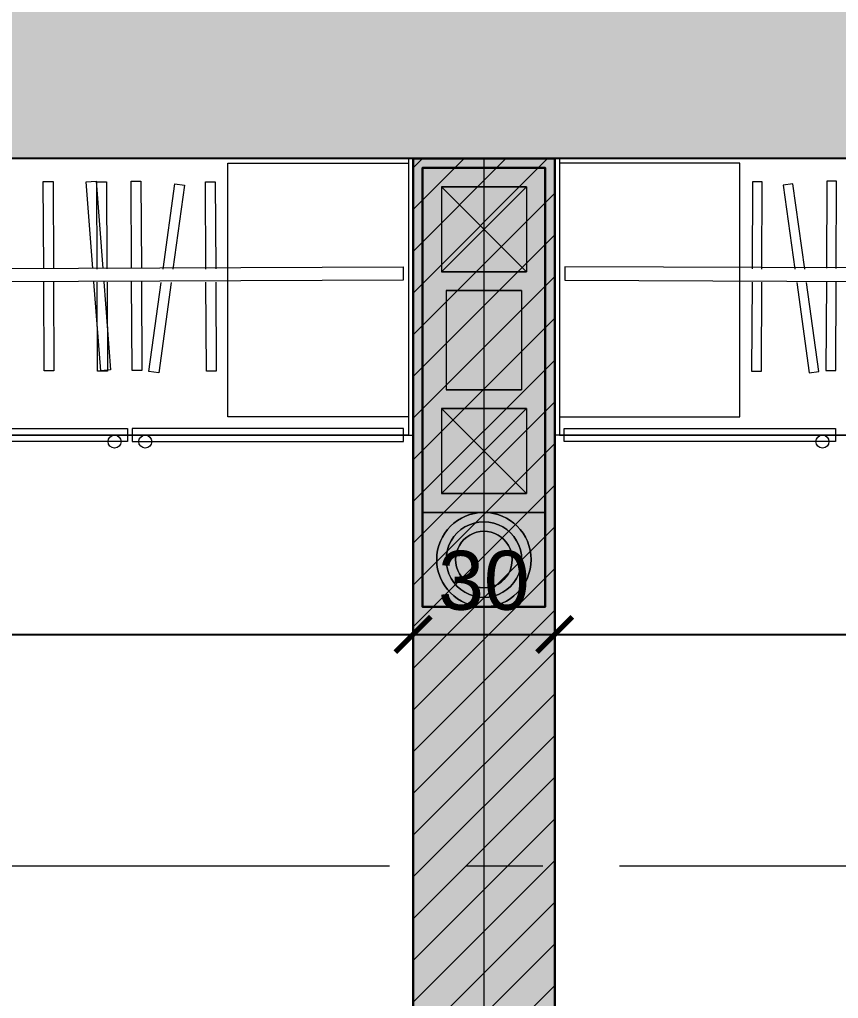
# Model space of a CAD drawing. Header units: centimetres. Extents: x 105417 to 110818, y -55119 to -48326.
# Drawn here: x 108446 to 108619.5, y -53450.4 to -53242.9 of the extents above; entities that cross this region are included whole.
import ezdxf

# ---------------------------------------------------------------- set-up
doc = ezdxf.new("R2010")
doc.units = ezdxf.units.CM
doc.header["$LTSCALE"] = 50
doc.header["$MEASUREMENT"] = 0
doc.linetypes.add('AXES', pattern=[2, 1.25, -0.25, 0.25, -0.25])
doc.linetypes.add('CONTINU', pattern=[0])
doc.layers.get('0').update_dxf_attribs({"color": 8})
for name, color, linetype in [('AXES', 10, 'AXES'), ('BETON COUPE', 3, 'CONTINU'), ('BETON TRAME', 252, 'Continuous'), ('BORD', 5, 'Continuous'), ('COTE 50ème', 1, 'Continuous'), ('TALUS', 2, 'Continuous')]:
    doc.layers.add(name, color=color, linetype=linetype)
for name, color, linetype, lineweight in [('CONSOLE ISOL.', 214, 'Continuous', 15), ('MACONNERIE COUPE', 7, 'Continuous', 30), ('MACONNERIE HACHURE', 253, 'Continuous', 13), ('mobilimi', 8, 'Continuous', 9), ('PERCEMENT', 253, 'Continuous', 20)]:
    doc.layers.add(name, color=color, linetype=linetype, lineweight=lineweight)
doc.styles.add('RS_TXT_50', font='arial.ttf', dxfattribs={"height": 12.5})
doc.dimstyles.new('RS_50CM_LINEAIRE', dxfattribs={"dimscale": 5, "dimtxt": 12.5, "dimasz": 1.5, "dimexe": 1, "dimexo": 2.5, "dimgap": 1, "dimtad": 1, "dimdec": 1, "dimrnd": 0.5, "dimdsep": 46, "dimtxsty": 'RS_TXT_50', "dimblk1": 'ARCHTICK', "dimblk2": 'ARCHTICK', "dimsah": 1, "dimcen": 2.5, "dimdle": 1, "dimclrt": 4, "dimadec": 0, "dimazin": 2, "dimtfac": 1, "dimtdec": 1, "dimtix": 1, "dimtmove": 2, "dimatfit": 3, "dimfxl": 1, "dimtolj": 1, "dimtzin": 0, "dimarcsym": 0})

# ---------------------------------------------------------------- blocks, each defined once
blk = doc.blocks.new('A$Ceb270309')
at = {"layer": 'AXES', "lineweight": 5, "ltscale": 1.3}
blk.add_line((3195, -2560), (-1985, -2560), dxfattribs=at)
blk = doc.blocks.new('_ArchTick')
at = {"color": 0, "linetype": 'ByBlock', "const_width": 0.15}
blk.add_lwpolyline([(-0.5, -0.5), (0.5, 0.5)], dxfattribs=at)
blk = doc.blocks.new('*D1474')
at = {"layer": 'COTE 50ème', "color": 0, "lineweight": -2, "ltscale": 0.5, "transparency": 16777216}
for p, q in [((108314.35, -53349.11), (108314.35, -53378.23)), ((108309.35, -53373.23), (108534.35, -53373.23)), ((108529.35, -53373.42), (108529.35, -53378.23))]:
    blk.add_line(p, q, dxfattribs=at)
at = {"layer": 'Defpoints', "color": 0, "ltscale": 0.5, "transparency": 16777216}
for p in [(108314.35, -53336.61), (108529.35, -53360.92), (108529.35, -53373.23)]:
    blk.add_point(p, dxfattribs=at)
at = {"layer": 'COTE 50ème', "color": 0, "lineweight": -2, "ltscale": 0.5, "transparency": 16777216, "xscale": 7.5, "yscale": 7.5, "zscale": 7.5, "rotation": 180}
blk.add_blockref('_ArchTick', (108314.35, -53373.23), dxfattribs=at)
at = {"layer": 'COTE 50ème', "color": 0, "lineweight": -2, "ltscale": 0.5, "transparency": 16777216, "xscale": 7.5, "yscale": 7.5, "zscale": 7.5}
blk.add_blockref('_ArchTick', (108529.35, -53373.23), dxfattribs=at)
at = {"layer": 'COTE 50ème', "color": 4, "ltscale": 0.5, "transparency": 16777216, "insert": (108421.85, -53361.85), "char_height": 12.5, "attachment_point": 5, "style": 'RS_TXT_50'}
blk.add_mtext('\\A1;215', dxfattribs=at)
blk = doc.blocks.new('*D1475')
at = {"layer": 'COTE 50ème', "color": 0, "lineweight": -2, "ltscale": 0.5, "transparency": 16777216}
for p, q in [((108524.35, -53373.23), (108564.35, -53373.23)), ((108529.35, -53373.42), (108529.35, -53378.23)), ((108559.35, -53373.42), (108559.35, -53378.23))]:
    blk.add_line(p, q, dxfattribs=at)
at = {"layer": 'Defpoints', "color": 0, "ltscale": 0.5, "transparency": 16777216}
for p in [(108529.35, -53360.92), (108559.35, -53360.92), (108559.35, -53373.23)]:
    blk.add_point(p, dxfattribs=at)
at = {"layer": 'COTE 50ème', "color": 0, "lineweight": -2, "ltscale": 0.5, "transparency": 16777216, "xscale": 7.5, "yscale": 7.5, "zscale": 7.5, "rotation": 180}
blk.add_blockref('_ArchTick', (108529.35, -53373.23), dxfattribs=at)
at = {"layer": 'COTE 50ème', "color": 0, "lineweight": -2, "ltscale": 0.5, "transparency": 16777216, "xscale": 7.5, "yscale": 7.5, "zscale": 7.5}
blk.add_blockref('_ArchTick', (108559.35, -53373.23), dxfattribs=at)
at = {"layer": 'COTE 50ème', "color": 4, "ltscale": 0.5, "transparency": 16777216, "insert": (108544.35, -53361.84), "char_height": 12.5, "attachment_point": 5, "style": 'RS_TXT_50'}
blk.add_mtext('\\A1;30', dxfattribs=at)
blk = doc.blocks.new('*D1476')
at = {"layer": 'COTE 50ème', "color": 0, "lineweight": -2, "ltscale": 0.5, "transparency": 16777216}
for p, q in [((108774.35, -53350.55), (108774.35, -53378.23)), ((108554.35, -53373.23), (108779.35, -53373.23)), ((108559.35, -53373.42), (108559.35, -53378.23))]:
    blk.add_line(p, q, dxfattribs=at)
at = {"layer": 'Defpoints', "color": 0, "ltscale": 0.5, "transparency": 16777216}
for p in [(108774.35, -53338.05), (108559.35, -53360.92), (108774.35, -53373.23)]:
    blk.add_point(p, dxfattribs=at)
at = {"layer": 'COTE 50ème', "color": 0, "lineweight": -2, "ltscale": 0.5, "transparency": 16777216, "xscale": 7.5, "yscale": 7.5, "zscale": 7.5, "rotation": 180}
blk.add_blockref('_ArchTick', (108559.35, -53373.23), dxfattribs=at)
at = {"layer": 'COTE 50ème', "color": 0, "lineweight": -2, "ltscale": 0.5, "transparency": 16777216, "xscale": 7.5, "yscale": 7.5, "zscale": 7.5}
blk.add_blockref('_ArchTick', (108774.35, -53373.23), dxfattribs=at)
at = {"layer": 'COTE 50ème', "color": 4, "ltscale": 0.5, "transparency": 16777216, "insert": (108666.85, -53361.85), "char_height": 12.5, "attachment_point": 5, "style": 'RS_TXT_50'}
blk.add_mtext('\\A1;215', dxfattribs=at)

msp = doc.modelspace()

# ---------------------------------------------------------------- hatches: boundary and pattern name
at = {"layer": 'BETON TRAME', "transparency": 33554559}
h = msp.add_hatch(color=256, dxfattribs=at)
h.dxf.hatch_style = 1
h.paths.add_polyline_path([(108774.35, -52797.36), (108809.35, -52797.36), (108809.35, -53338.05), (108774.35, -53338.05), (108774.35, -53272.36), (108314.35, -53272.36), (108314.35, -53338.05), (108279.35, -53338.05), (108279.35, -52797.36), (108314.35, -52797.36), (108314.35, -53232.36), (108524.35, -53232.36), (108524.35, -52902.36), (108564.35, -52902.36), (108564.35, -53232.36), (108774.35, -53232.36)])
h.paths.add_polyline_path([(109644.35, -52847.36), (109644.35, -52797.36), (109509.35, -52797.36), (109509.35, -52847.36)])
h.paths.add_polyline_path([(107579.35, -52847.36), (107579.35, -52797.36), (107444.35, -52797.36), (107444.35, -52847.36)])
h.paths.add_polyline_path([(107579.35, -52107.36), (107579.35, -52057.36), (107444.35, -52057.36), (107444.35, -52107.36)])
h.paths.add_polyline_path([(109509.35, -52057.36), (109509.35, -52107.36), (109644.35, -52107.36), (109644.35, -52057.36)])
h.paths.add_polyline_path([(108814.35, -52107.36), (108814.35, -52057.36), (108704.35, -52057.36), (108704.35, -52107.36)])
h.paths.add_polyline_path([(108384.35, -52107.36), (108384.35, -52057.36), (108274.35, -52057.36), (108274.35, -52107.36)])
h.paths.add_polyline_path([(108409.35, -52057.36), (108384.35, -52057.36), (108384.35, -52562.36), (108409.35, -52562.36)])
h.paths.add_polyline_path([(108704.35, -52057.36), (108679.35, -52057.36), (108679.35, -52562.36), (108704.35, -52562.36)])
h.paths.add_polyline_path([(108214.35, -53762.36), (108239.35, -53762.36), (108239.35, -53702.36), (108214.35, -53702.36)])
h.paths.add_polyline_path([(108874.35, -53762.36), (108849.35, -53762.36), (108849.35, -53702.36), (108874.35, -53702.36)])
h.paths.add_polyline_path([(107754.35, -53397.36), (107884.35, -53397.36), (107884.35, -53422.36), (107754.35, -53422.36)])
h.paths.add_polyline_path([(107444.35, -53422.36), (107574.35, -53422.36), (107574.35, -53397.36), (107444.35, -53397.36)])
h.paths.add_polyline_path([(107859.35, -53477.36), (107934.35, -53477.36), (107934.35, -53502.36), (107859.35, -53502.36)])
h.paths.add_polyline_path([(109234.24, -53477.36), (109154.35, -53477.36), (109154.35, -53502.36), (109234.24, -53502.36)])
h.paths.add_polyline_path([(109334.24, -53397.36), (109209.24, -53397.36), (109209.24, -53422.36), (109334.24, -53422.36)])
h.paths.add_polyline_path([(109644.35, -53422.36), (109514.24, -53422.36), (109514.24, -53397.36), (109644.35, -53397.36)])
h.paths.add_polyline_path([(108556.85, -53762.36), (108556.85, -53702.36), (108531.85, -53702.36), (108531.85, -53762.36)])
at = {"layer": 'MACONNERIE HACHURE'}
h = msp.add_hatch(dxfattribs=at)
h.set_pattern_fill('ANSI31', color=256, scale=50, style=0)
h.paths.add_polyline_path([(107874.35, -53728.36), (107763.35, -53728.36), (107763.35, -53770.36), (107874.35, -53770.36)])
h.paths.add_polyline_path([(107866.35, -53736.36), (107771.35, -53736.36), (107771.35, -53762.36), (107866.35, -53762.36)], flags=16)
h.paths.add_polyline_path([(109325.35, -53728.36), (109214.35, -53728.36), (109214.35, -53770.36), (109325.35, -53770.36)])
h.paths.add_polyline_path([(109317.35, -53736.36), (109222.35, -53736.36), (109222.35, -53762.36), (109317.35, -53762.36)], flags=16)
h.paths.add_polyline_path([(109454.35, -52082.36), (109509.35, -52082.36), (109509.35, -52057.36), (109454.35, -52057.36)])
h.paths.add_polyline_path([(109274.35, -52057.36), (109174.35, -52057.36), (109174.35, -52082.36), (109274.35, -52082.36)])
h.paths.add_polyline_path([(107444.35, -53677.36), (107444.35, -53737.36), (107469.35, -53737.36), (107469.35, -53677.36)])
h.paths.add_polyline_path([(108556.85, -53762.36), (108531.85, -53762.36), (108531.85, -53982.36), (108556.85, -53982.36)])
h.paths.add_polyline_path([(108239.36, -53952.36), (108214.36, -53952.36), (108214.36, -54122.36), (108331.85, -54122.36), (108331.85, -54097.36), (108239.36, -54097.36)])
h.paths.add_polyline_path([(108556.85, -53982.36), (108531.85, -53982.36), (108531.85, -54122.36), (108556.85, -54122.36)])
h.paths.add_polyline_path([(108849.35, -53952.36), (108874.35, -53952.36), (108874.35, -54122.36), (108756.85, -54122.36), (108756.85, -54097.36), (108849.35, -54097.36)])
h.paths.add_polyline_path([(107469.35, -53422.36), (107444.35, -53422.36), (107444.35, -53497.36), (107469.35, -53497.36)])
h.paths.add_polyline_path([(109644.35, -53677.36), (109644.35, -53737.36), (109619.35, -53737.36), (109619.35, -53677.36)])
h.paths.add_polyline_path([(109619.35, -53342.47), (109644.35, -53342.47), (109644.35, -53397.36), (109619.35, -53397.36)])
h.paths.add_polyline_path([(107469.35, -53342.47), (107444.35, -53342.47), (107444.35, -53397.36), (107469.35, -53397.36)])
h.paths.add_polyline_path([(109619.35, -52847.36), (109644.35, -52847.36), (109644.35, -52902.25), (109619.35, -52902.25)])
h.paths.add_polyline_path([(109099.36, -53146.93), (108984.36, -53146.93), (108984.36, -53096.93), (109099.36, -53096.93)])
h.paths.add_polyline_path([(109089.36, -53136.93), (108994.36, -53136.93), (108994.36, -53106.93), (109089.36, -53106.93)], flags=16)
h.paths.add_polyline_path([(108104.35, -53147.36), (107989.35, -53147.36), (107989.35, -53097.36), (108104.35, -53097.36)])
h.paths.add_polyline_path([(108094.35, -53137.36), (107999.35, -53137.36), (107999.35, -53107.36), (108094.35, -53107.36)], flags=16)
h.paths.add_polyline_path([(108794.35, -52797.36), (108774.35, -52797.36), (108774.35, -52787.36), (108794.35, -52787.36)])
h.paths.add_polyline_path([(108849.35, -53737.36), (108756.85, -53737.36), (108756.85, -53762.36), (108849.35, -53762.36)])
h.paths.add_polyline_path([(109234.24, -53477.36), (109209.24, -53477.36), (109209.24, -53422.36), (109234.24, -53422.36)])
h.paths.add_polyline_path([(109619.35, -53062.36), (109644.35, -53062.36), (109644.35, -53182.36), (109619.35, -53182.36)])
h.paths.add_polyline_path([(108809.35, -53326.05), (108874.35, -53326.05), (108874.35, -53348.05), (108849.35, -53348.05), (108849.35, -53338.05), (108809.35, -53338.05)])
h.paths.add_polyline_path([(109619.35, -53422.36), (109644.35, -53422.36), (109644.35, -53497.36), (109619.35, -53497.36)])
h.paths.add_polyline_path([(108704.35, -52527.36), (108794.35, -52527.36), (108794.35, -52607.36), (108947.35, -52607.36), (108947.35, -52512.38), (108959.35, -52512.38), (108959.35, -52632.36), (108794.35, -52632.36), (108794.35, -52687.36), (108774.35, -52687.36), (108774.35, -52583.36), (108704.35, -52583.36), (108704.35, -52632.36), (108669.35, -52632.36), (108669.35, -52612.36), (108679.35, -52612.36), (108679.35, -52562.36), (108704.35, -52562.36), (108704.35, -52578.36), (108774.35, -52578.36), (108774.35, -52552.36), (108704.35, -52552.36)])
h.paths.add_polyline_path([(108874.35, -53702.36), (108849.35, -53702.36), (108849.35, -53440.05), (108874.35, -53440.05), (108874.35, -53477.36), (108934.35, -53477.36), (108934.35, -53502.36), (108874.35, -53502.36)])
h.paths.add_polyline_path([(108814.35, -52082.36), (108947.35, -52082.36), (108947.35, -52236.36), (108959.35, -52236.36), (108959.35, -52082.36), (108994.35, -52082.36), (108994.35, -52057.36), (108814.35, -52057.36)])
h.paths.add_polyline_path([(109509.35, -52482.36), (109509.35, -52424.25), (109534.35, -52424.25), (109534.35, -52477.36), (109644.35, -52477.36), (109644.35, -52567.36), (109619.35, -52567.36), (109619.35, -52502.36), (109286.35, -52502.36), (109286.35, -52507.36), (109134.35, -52507.36), (109134.35, -52517.36), (109122.35, -52517.36), (109122.35, -52422.36), (109061.49, -52422.36), (109061.49, -52410.36), (109134.35, -52410.36), (109134.35, -52482.36)])
h.paths.add_polyline_path([(109071.35, -52817.36), (109071.35, -52723.36), (109083.35, -52723.36), (109083.35, -52797.36), (109221.35, -52797.36), (109221.35, -52631.36), (109083.35, -52631.36), (109083.35, -52641.36), (109071.35, -52641.36), (109071.35, -52619.36), (109122.35, -52619.36), (109122.35, -52609.36), (109134.35, -52609.36), (109134.35, -52619.36), (109241.35, -52619.36), (109241.35, -52797.36), (109509.35, -52797.36), (109509.35, -52817.36)])
h.paths.add_polyline_path([(108294.35, -52797.36), (108314.35, -52797.36), (108314.35, -52787.36), (108294.35, -52787.36)])
h.paths.add_polyline_path([(108239.35, -53737.36), (108331.85, -53737.36), (108331.85, -53762.36), (108239.35, -53762.36)])
h.paths.add_polyline_path([(107859.35, -53477.36), (107884.35, -53477.36), (107884.35, -53422.36), (107859.35, -53422.36)])
h.paths.add_polyline_path([(107469.35, -53062.36), (107444.35, -53062.36), (107444.35, -53182.36), (107469.35, -53182.36)])
h.paths.add_polyline_path([(108279.35, -53326.05), (108214.35, -53326.05), (108214.35, -53348.05), (108239.35, -53348.05), (108239.35, -53338.05), (108279.35, -53338.05)])
h.paths.add_polyline_path([(108724.52, -52902.36), (108774.35, -52902.36), (108774.35, -52942.36), (108724.52, -52942.36)])
h.paths.add_polyline_path([(108564.35, -52902.36), (108604.35, -52902.36), (108604.35, -52942.36), (108564.35, -52942.36)])
h.paths.add_polyline_path([(109509.35, -52154.25), (109534.35, -52154.25), (109534.35, -52107.36), (109509.35, -52107.36)])
h.paths.add_polyline_path([(109619.35, -52797.36), (109644.35, -52797.36), (109644.35, -52747.36), (109619.35, -52747.36)])
h.paths.add_polyline_path([(108364.19, -52902.36), (108314.35, -52902.36), (108314.35, -52942.36), (108364.19, -52942.36)])
h.paths.add_polyline_path([(108524.35, -52902.36), (108484.35, -52902.36), (108484.35, -52942.36), (108524.35, -52942.36)])
h.paths.add_polyline_path([(108679.35, -52082.36), (108659.35, -52082.36), (108659.35, -52057.36), (108679.35, -52057.36)])
h.paths.add_polyline_path([(108384.35, -52527.36), (108294.35, -52527.36), (108294.35, -52607.36), (108141.35, -52607.36), (108141.35, -52512.38), (108129.35, -52512.38), (108129.35, -52632.36), (108294.35, -52632.36), (108294.35, -52687.36), (108314.35, -52687.36), (108314.35, -52583.36), (108384.35, -52583.36), (108384.35, -52632.36), (108569.35, -52632.36), (108569.35, -52612.36), (108409.35, -52612.36), (108409.35, -52562.36), (108384.35, -52562.36), (108384.35, -52578.36), (108314.35, -52578.36), (108314.35, -52552.36), (108384.35, -52552.36)])
h.paths.add_polyline_path([(107579.35, -52154.25), (107554.35, -52154.25), (107554.35, -52107.36), (107579.35, -52107.36)])
h.paths.add_polyline_path([(108559.35, -53737.36), (108576.85, -53737.36), (108576.85, -53762.36), (108511.85, -53762.36), (108511.85, -53737.36), (108529.35, -53737.36), (108529.35, -53272.36), (108559.35, -53272.36)])
h.paths.add_polyline_path([(108214.35, -53702.36), (108239.35, -53702.36), (108239.35, -53440.05), (108214.35, -53440.05), (108214.35, -53477.36), (108154.35, -53477.36), (108154.35, -53502.36), (108214.35, -53502.36)])
h.paths.add_polyline_path([(108559.35, -52082.36), (108409.35, -52082.36), (108409.35, -52057.36), (108559.35, -52057.36)])
h.paths.add_polyline_path([(108274.35, -52082.36), (108141.35, -52082.36), (108141.35, -52236.36), (108129.35, -52236.36), (108129.35, -52082.36), (107579.35, -52082.36), (107579.35, -52057.36), (108274.35, -52057.36)])
h.paths.add_polyline_path([(107579.35, -52482.36), (107579.35, -52424.25), (107554.35, -52424.25), (107554.35, -52477.36), (107444.35, -52477.36), (107444.35, -52567.36), (107469.35, -52567.36), (107469.35, -52502.36), (107802.35, -52502.36), (107802.35, -52507.36), (107954.35, -52507.36), (107954.35, -52517.36), (107966.35, -52517.36), (107966.35, -52422.36), (108027.22, -52422.36), (108027.22, -52410.36), (107954.35, -52410.36), (107954.35, -52482.36)])
h.paths.add_polyline_path([(108017.35, -52817.36), (108017.35, -52723.36), (108005.35, -52723.36), (108005.35, -52797.36), (107867.35, -52797.36), (107867.35, -52631.36), (108005.35, -52631.36), (108005.35, -52641.36), (108017.35, -52641.36), (108017.35, -52619.36), (107966.35, -52619.36), (107966.35, -52609.36), (107954.35, -52609.36), (107954.35, -52619.36), (107847.35, -52619.36), (107847.35, -52797.36), (107579.35, -52797.36), (107579.35, -52817.36)])
h.paths.add_polyline_path([(107469.35, -52797.36), (107444.35, -52797.36), (107444.35, -52747.36), (107469.35, -52747.36)])
h.paths.add_polyline_path([(107469.35, -52847.36), (107444.35, -52847.36), (107444.35, -52902.25), (107469.35, -52902.25)])
h.paths.add_polyline_path([(108947.35, -52328.36), (108704.35, -52328.36), (108704.35, -52348.36), (108947.35, -52348.36), (108947.35, -52430.38), (108959.35, -52430.38), (108959.35, -52422.36), (108969.35, -52422.36), (108969.35, -52410.36), (108959.35, -52410.36), (108959.35, -52318.36), (108947.35, -52318.36)])
h.paths.add_polyline_path([(108141.35, -52328.36), (108384.35, -52328.36), (108384.35, -52348.36), (108141.35, -52348.36), (108141.35, -52430.38), (108129.35, -52430.38), (108129.35, -52422.36), (108119.35, -52422.36), (108119.35, -52410.36), (108129.35, -52410.36), (108129.35, -52318.36), (108141.35, -52318.36)])
at = {"layer": 'PERCEMENT'}
h = msp.add_hatch(color=256, dxfattribs=at)
h.paths.add_polyline_path([(108557.35, -53274.36), (108557.35, -53347.36), (108531.35, -53347.36), (108531.35, -53274.36)])
h.paths.add_polyline_path([(108553.35, -53278.36), (108535.35, -53278.36), (108535.35, -53296.36), (108553.35, -53296.36)], flags=0)
h.paths.add_polyline_path([(108536.35, -53300.36), (108536.35, -53321.36), (108552.35, -53321.36), (108552.35, -53300.36)], flags=0)
h.paths.add_polyline_path([(108553.35, -53325.36), (108535.35, -53325.36), (108535.35, -53343.36), (108553.35, -53343.36)], flags=0)
h = msp.add_hatch(color=256, dxfattribs=at)
h.paths.add_polyline_path([(108531.35, -53274.36), (108531.35, -53347.36), (108557.35, -53347.36), (108557.35, -53274.36)])
h.paths.add_polyline_path([(108535.35, -53278.36), (108553.35, -53278.36), (108553.35, -53296.36), (108535.35, -53296.36)], flags=0)
h.paths.add_polyline_path([(108552.35, -53300.36), (108552.35, -53321.36), (108536.35, -53321.36), (108536.35, -53300.36)], flags=0)
h.paths.add_polyline_path([(108535.35, -53325.36), (108553.35, -53325.36), (108553.35, -53343.36), (108535.35, -53343.36)], flags=0)
h = msp.add_hatch(color=256, dxfattribs=at)
edge = h.paths.add_edge_path()
edge.add_ellipse((108544.35, -53357.36), major_axis=(5.66, 5.66), ratio=1, start_angle=45, end_angle=225, ccw=False)
edge.add_ellipse((108544.35, -53357.36), major_axis=(5.66, 5.66), ratio=1, start_angle=-135, end_angle=45, ccw=False)
edge = h.paths.add_edge_path(flags=0)
edge.add_ellipse((108544.35, -53357.36), major_axis=(4.24, -4.24), ratio=1, start_angle=315, end_angle=495)
edge.add_ellipse((108544.35, -53357.36), major_axis=(4.24, -4.24), ratio=1, start_angle=135, end_angle=315)
h = msp.add_hatch(color=256, dxfattribs=at)
edge = h.paths.add_edge_path()
edge.add_ellipse((108544.35, -53357.36), major_axis=(-5.66, 5.66), ratio=1, start_angle=135, end_angle=315)
edge.add_ellipse((108544.35, -53357.36), major_axis=(-5.66, 5.66), ratio=1, start_angle=315, end_angle=495)
edge = h.paths.add_edge_path(flags=0)
edge.add_ellipse((108544.35, -53357.36), major_axis=(-4.24, -4.24), ratio=1, start_angle=-135, end_angle=45, ccw=False)
edge.add_ellipse((108544.35, -53357.36), major_axis=(-4.24, -4.24), ratio=1, start_angle=45, end_angle=225, ccw=False)
at = {"layer": 'TALUS', "ltscale": 0.5, "true_color": 0xf8991e, "transparency": 33554610}
h = msp.add_hatch(color=30, dxfattribs=at)
h.dxf.hatch_style = 1
h.paths.add_polyline_path([(108529.35, -53272.36), (108559.35, -53272.36), (108559.35, -54122.36), (108529.35, -54122.36)])

# ---------------------------------------------------------------- linework, layer by layer
at = {"layer": 'BETON COUPE'}
msp.add_lwpolyline([(108774.35, -52797.36), (108809.35, -52797.36), (108809.35, -53338.05), (108774.35, -53338.05), (108774.35, -53272.36), (108314.35, -53272.36), (108314.35, -53338.05), (108279.35, -53338.05), (108279.35, -52797.36), (108314.35, -52797.36), (108314.35, -53232.36), (108524.35, -53232.36), (108524.35, -52902.36), (108564.35, -52902.36), (108564.35, -53232.36), (108774.35, -53232.36)], close=True, dxfattribs=at)
at = {"layer": 'BORD'}
for points in [[(108557.35, -53367.36), (108531.35, -53367.36), (108531.35, -53274.36), (108557.35, -53274.36)], [(108531.35, -53367.36), (108557.35, -53367.36), (108557.35, -53274.36), (108531.35, -53274.36)]]:
    msp.add_lwpolyline(points, close=True, dxfattribs=at)
at = {"layer": 'CONSOLE ISOL.', "lineweight": 5, "ltscale": 0.5}
for points in [[(108544.35, -53272.36), (108544.35, -54122.36), (108214.35, -54122.36), (108214.35, -53962.36), (107574.35, -53962.36), (107574.35, -53762.36), (107444.35, -53762.36), (107444.35, -52462.36), (107344.35, -52462.36), (107344.35, -52122.36), (107444.35, -52122.36), (107444.36, -52057.36), (108396.85, -52057.36), (108396.85, -52552.36), (108314.35, -52552.36), (108314.35, -52797.36), (108279.35, -52797.36), (108279.35, -53272.36)], [(108544.35, -53272.36), (108544.35, -54122.36), (108874.35, -54122.36), (108874.35, -53962.36), (109514.24, -53962.36), (109514.24, -53762.36), (109644.35, -53762.36), (109644.35, -52462.36), (109744.35, -52462.36), (109744.35, -52122.36), (109644.35, -52122.36), (109644.35, -52057.36), (108691.85, -52057.36), (108691.85, -52552.36), (108774.35, -52552.36), (108774.35, -52797.36), (108809.35, -52797.36), (108809.35, -53272.36)]]:
    msp.add_lwpolyline(points, close=True, dxfattribs=at)
at = {"layer": 'CONSOLE ISOL.'}
msp.add_lwpolyline([(108279.36, -53272.36), (108809.36, -53272.36), (108809.36, -52797.36), (108774.36, -52797.36), (108774.36, -52552.36), (108691.86, -52552.36), (108691.86, -52057.36), (108396.86, -52057.36), (108396.86, -52552.36), (108314.36, -52552.36), (108314.36, -52797.36), (108279.36, -52797.36)], close=True, dxfattribs=at)
at = {"layer": 'MACONNERIE COUPE'}
msp.add_lwpolyline([(108559.35, -53737.36), (108576.85, -53737.36), (108576.85, -53762.36), (108511.85, -53762.36), (108511.85, -53737.36), (108529.35, -53737.36), (108529.35, -53272.36), (108559.35, -53272.36)], close=True, dxfattribs=at)
at = {"layer": 'mobilimi'}
for p, q in [((108411.37, -53295.8), (108527.22, -53295.29)), ((108677.34, -53295.8), (108561.49, -53295.29)), ((108527.22, -53298.12), (108411.37, -53298.67)), ((108561.49, -53298.12), (108677.34, -53298.67))]:
    msp.add_line(p, q, dxfattribs=at)
for points in [[(108528.35, -53330.99), (108314.35, -53330.99), (108314.35, -53272.36), (108528.35, -53272.36)], [(108315.35, -53330.99), (108529.35, -53330.99), (108529.35, -53272.36), (108315.35, -53272.36)], [(108490.09, -53273.36), (108528.35, -53273.36), (108528.35, -53327.14), (108490.09, -53327.14)], [(108773.35, -53330.99), (108559.35, -53330.99), (108559.35, -53272.36), (108773.35, -53272.36)], [(108560.35, -53330.99), (108774.35, -53330.99), (108774.35, -53272.36), (108560.35, -53272.36)], [(108598.62, -53273.36), (108560.35, -53273.36), (108560.35, -53327.14), (108598.62, -53327.14)], [(108411.37, -53329.61), (108468.85, -53329.61), (108468.85, -53332.36), (108411.37, -53332.36)], [(108527.34, -53329.61), (108469.85, -53329.61), (108469.85, -53332.36), (108527.34, -53332.36)], [(108561.37, -53329.61), (108618.85, -53329.61), (108618.85, -53332.36), (108561.37, -53332.36)]]:
    msp.add_lwpolyline(points, close=True, dxfattribs=at)
for points in [[(108451.07, -53295.73), (108450.98, -53277.26), (108453.05, -53277.25)], [(108453.05, -53277.25), (108453.14, -53295.72)], [(108461.51, -53295.68), (108460.09, -53277.34), (108462.16, -53277.18)], [(108462.16, -53277.18), (108463.59, -53295.67)], [(108462.41, -53295.78), (108462.32, -53277.3), (108464.39, -53277.29)], [(108464.39, -53277.29), (108464.48, -53295.77)], [(108469.7, -53295.64), (108469.61, -53277.17), (108471.69, -53277.16)], [(108471.69, -53277.16), (108471.77, -53295.63)], [(108476.37, -53295.82), (108478.86, -53277.74), (108480.92, -53278.02)], [(108480.92, -53278.02), (108478.47, -53295.81)], [(108485.44, -53295.78), (108485.36, -53277.3), (108487.43, -53277.29)], [(108487.43, -53277.29), (108487.52, -53295.77)], [(108601.28, -53277.29), (108601.19, -53295.77)], [(108603.26, -53295.78), (108603.35, -53277.3), (108601.28, -53277.29)], [(108612.34, -53295.82), (108609.85, -53277.74), (108607.79, -53278.02)], [(108607.79, -53278.02), (108610.24, -53295.81)], [(108617.02, -53277.16), (108616.93, -53295.63)], [(108619.01, -53295.64), (108619.1, -53277.17), (108617.02, -53277.16)], [(108527.22, -53295.29), (108527.22, -53298.12)], [(108561.49, -53295.29), (108561.49, -53298.12)], [(108453.16, -53298.54), (108453.25, -53317.36), (108451.17, -53317.37), (108451.08, -53298.55)], [(108463.81, -53298.49), (108465.26, -53317.18), (108463.19, -53317.34), (108461.73, -53298.5)], [(108464.5, -53298.59), (108464.59, -53317.41), (108462.51, -53317.42), (108462.42, -53298.6)], [(108471.79, -53298.45), (108471.88, -53317.27), (108469.8, -53317.28), (108469.71, -53298.46)], [(108478.08, -53298.63), (108475.44, -53317.76), (108473.38, -53317.47), (108475.98, -53298.64)], [(108487.53, -53298.59), (108487.63, -53317.41), (108485.55, -53317.42), (108485.46, -53298.6)], [(108601.17, -53298.59), (108601.08, -53317.41), (108603.16, -53317.42), (108603.25, -53298.6)], [(108610.63, -53298.63), (108613.27, -53317.76), (108615.33, -53317.47), (108612.73, -53298.64)], [(108616.92, -53298.45), (108616.83, -53317.27), (108618.91, -53317.28), (108619, -53298.46)]]:
    msp.add_lwpolyline(points, dxfattribs=at)
for centre in [(108466.1, -53332.36), (108472.61, -53332.36), (108616.1, -53332.36)]:
    msp.add_circle(centre, 1.38, dxfattribs=at)
at = {"layer": 'PERCEMENT'}
for p, q in [((108531.35, -53347.36), (108531.35, -53274.36)), ((108531.35, -53274.36), (108557.35, -53274.36)), ((108557.35, -53274.36), (108531.35, -53274.36)), ((108557.35, -53347.36), (108557.35, -53274.36)), ((108553.35, -53278.36), (108535.35, -53278.36)), ((108535.35, -53278.36), (108535.35, -53296.36)), ((108553.35, -53278.36), (108535.35, -53296.36)), ((108535.35, -53278.36), (108553.35, -53296.36)), ((108535.35, -53278.36), (108553.35, -53278.36)), ((108535.35, -53278.36), (108553.35, -53296.36)), ((108553.35, -53278.36), (108535.35, -53296.36)), ((108553.35, -53278.36), (108553.35, -53296.36)), ((108535.35, -53296.36), (108553.35, -53296.36)), ((108553.35, -53296.36), (108535.35, -53296.36)), ((108536.35, -53300.36), (108536.35, -53321.36)), ((108552.35, -53300.36), (108536.35, -53300.36)), ((108536.35, -53300.36), (108552.35, -53300.36)), ((108552.35, -53300.36), (108552.35, -53321.36)), ((108536.35, -53321.36), (108552.35, -53321.36)), ((108552.35, -53321.36), (108536.35, -53321.36)), ((108553.35, -53325.36), (108535.35, -53325.36)), ((108535.35, -53325.36), (108535.35, -53343.36)), ((108553.35, -53325.36), (108535.35, -53343.36)), ((108535.35, -53325.36), (108553.35, -53343.36)), ((108535.35, -53325.36), (108553.35, -53325.36)), ((108535.35, -53325.36), (108553.35, -53343.36)), ((108553.35, -53325.36), (108535.35, -53343.36)), ((108553.35, -53325.36), (108553.35, -53343.36)), ((108535.35, -53343.36), (108553.35, -53343.36)), ((108553.35, -53343.36), (108535.35, -53343.36)), ((108557.35, -53347.36), (108531.35, -53347.36)), ((108531.35, -53347.36), (108557.35, -53347.36))]:
    msp.add_line(p, q, dxfattribs=at)
at = {"layer": 'PERCEMENT', "extrusion": (0, 0, -1)}
for major_axis, start_param, end_param in [((7.07, -7.07), 0.785398, 7.068583), ((5.66, 5.66), 2.356194, 5.497787), ((5.66, 5.66), 5.497787, 8.63938), ((4.24, 4.24), 2.356194, 5.497787), ((4.24, 4.24), 5.497787, 8.63938)]:
    msp.add_ellipse((108544.35, -53357.36), major_axis=major_axis, ratio=1, start_param=start_param, end_param=end_param, dxfattribs=at)
at = {"layer": 'PERCEMENT'}
for major_axis, start_param, end_param in [((-7.07, -7.07), 0.785398, 7.068583), ((-5.66, 5.66), 5.497787, 8.63938), ((-5.66, 5.66), 2.356194, 5.497787), ((-4.24, 4.24), 5.497787, 8.63938), ((-4.24, 4.24), 2.356194, 5.497787)]:
    msp.add_ellipse((108544.35, -53357.36), major_axis=major_axis, ratio=1, start_param=start_param, end_param=end_param, dxfattribs=at)

# ---------------------------------------------------------------- block references
at = {"layer": 'MACONNERIE COUPE', "lineweight": 5, "ltscale": 0.5}
msp.add_blockref('A$Ceb270309', (107539.35, -50862.36), dxfattribs=at)

# ---------------------------------------------------------------- dimensions: what is measured, and where the dimension line sits
at = {"layer": 'COTE 50ème', "ltscale": 0.5}
for base, p1, p2, picture, middle in [((108529.35, -53373.23), (108314.35, -53336.61), (108529.35, -53360.92), '*D1474', (108421.85, -53361.85)), ((108774.35, -53373.23), (108559.35, -53360.92), (108774.35, -53338.05), '*D1476', (108666.85, -53361.85)), ((108559.35, -53373.23), (108529.35, -53360.92), (108559.35, -53360.92), '*D1475', (108544.35, -53361.84))]:
    dim = msp.add_linear_dim(base=base, p1=p1, p2=p2, dimstyle='RS_50CM_LINEAIRE', dxfattribs=at)
    dim.commit()
    dim.dimension.update_dxf_attribs({"geometry": picture, "text_midpoint": middle})

doc.saveas('drawing.dxf')
